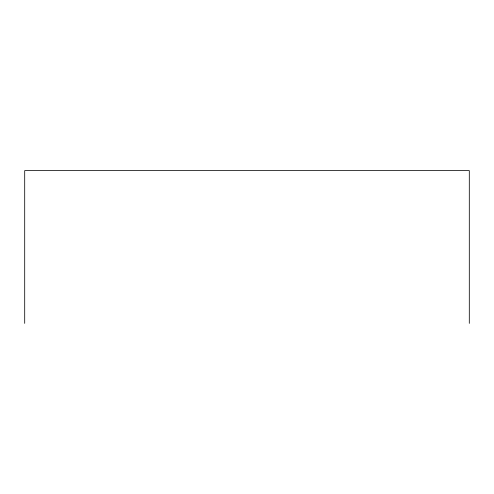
<?xml version="1.0" encoding="UTF-8"?>
<svg xmlns="http://www.w3.org/2000/svg" width="494" height="494" viewBox="0 0 494 494"><rect width="100%" height="100%" fill="white"/><g stroke="black" fill="none" stroke-linecap="round" stroke-linejoin="round"><path stroke-width="0.74" d="M469.3 323.379L469.3 170.621L24.7 170.621L24.7 323.379"/></g></svg>
